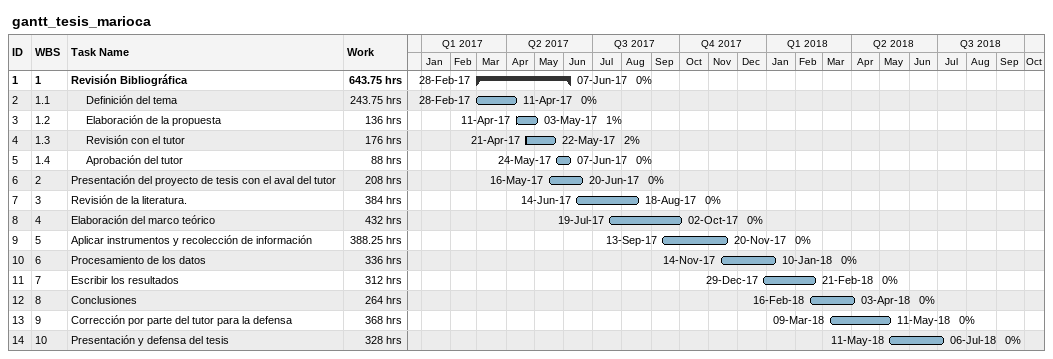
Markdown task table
gantt_tesis_marioca

| ID | WBS | Task | Start | Finish | % complete | Work (h) |
|---|---|---|---|---|---|---|
| 1 | 1 | **Revisión Bibliográfica** | 2017-02-28 | 2017-06-07 | 0 | 643.75 |
| 2 | 1.1 | Definición del tema | 2017-02-28 | 2017-04-11 | 0 | 243.75 |
| 3 | 1.2 | Elaboración de la propuesta | 2017-04-11 | 2017-05-03 | 1 | 136 |
| 4 | 1.3 | Revisión con el tutor | 2017-04-21 | 2017-05-22 | 2 | 176 |
| 5 | 1.4 | Aprobación del tutor | 2017-05-24 | 2017-06-07 | 0 | 88 |
| 6 | 2 | Presentación del proyecto de tesis con el aval del tutor | 2017-05-16 | 2017-06-20 | 0 | 208 |
| 7 | 3 | Revisión de la literatura. | 2017-06-14 | 2017-08-18 | 0 | 384 |
| 8 | 4 | Elaboración del marco teórico | 2017-07-19 | 2017-10-02 | 0 | 432 |
| 9 | 5 | Aplicar instrumentos y recolección de información | 2017-09-13 | 2017-11-20 | 0 | 388.25 |
| 10 | 6 | Procesamiento de los datos | 2017-11-14 | 2018-01-10 | 0 | 336 |
| 11 | 7 | Escribir los resultados | 2017-12-29 | 2018-02-21 | 0 | 312 |
| 12 | 8 | Conclusiones | 2018-02-16 | 2018-04-03 | 0 | 264 |
| 13 | 9 | Corrección por parte del tutor para la defensa | 2018-03-09 | 2018-05-11 | 0 | 368 |
| 14 | 10 | Presentación y defensa del tesis | 2018-05-11 | 2018-07-06 | 0 | 328 |
